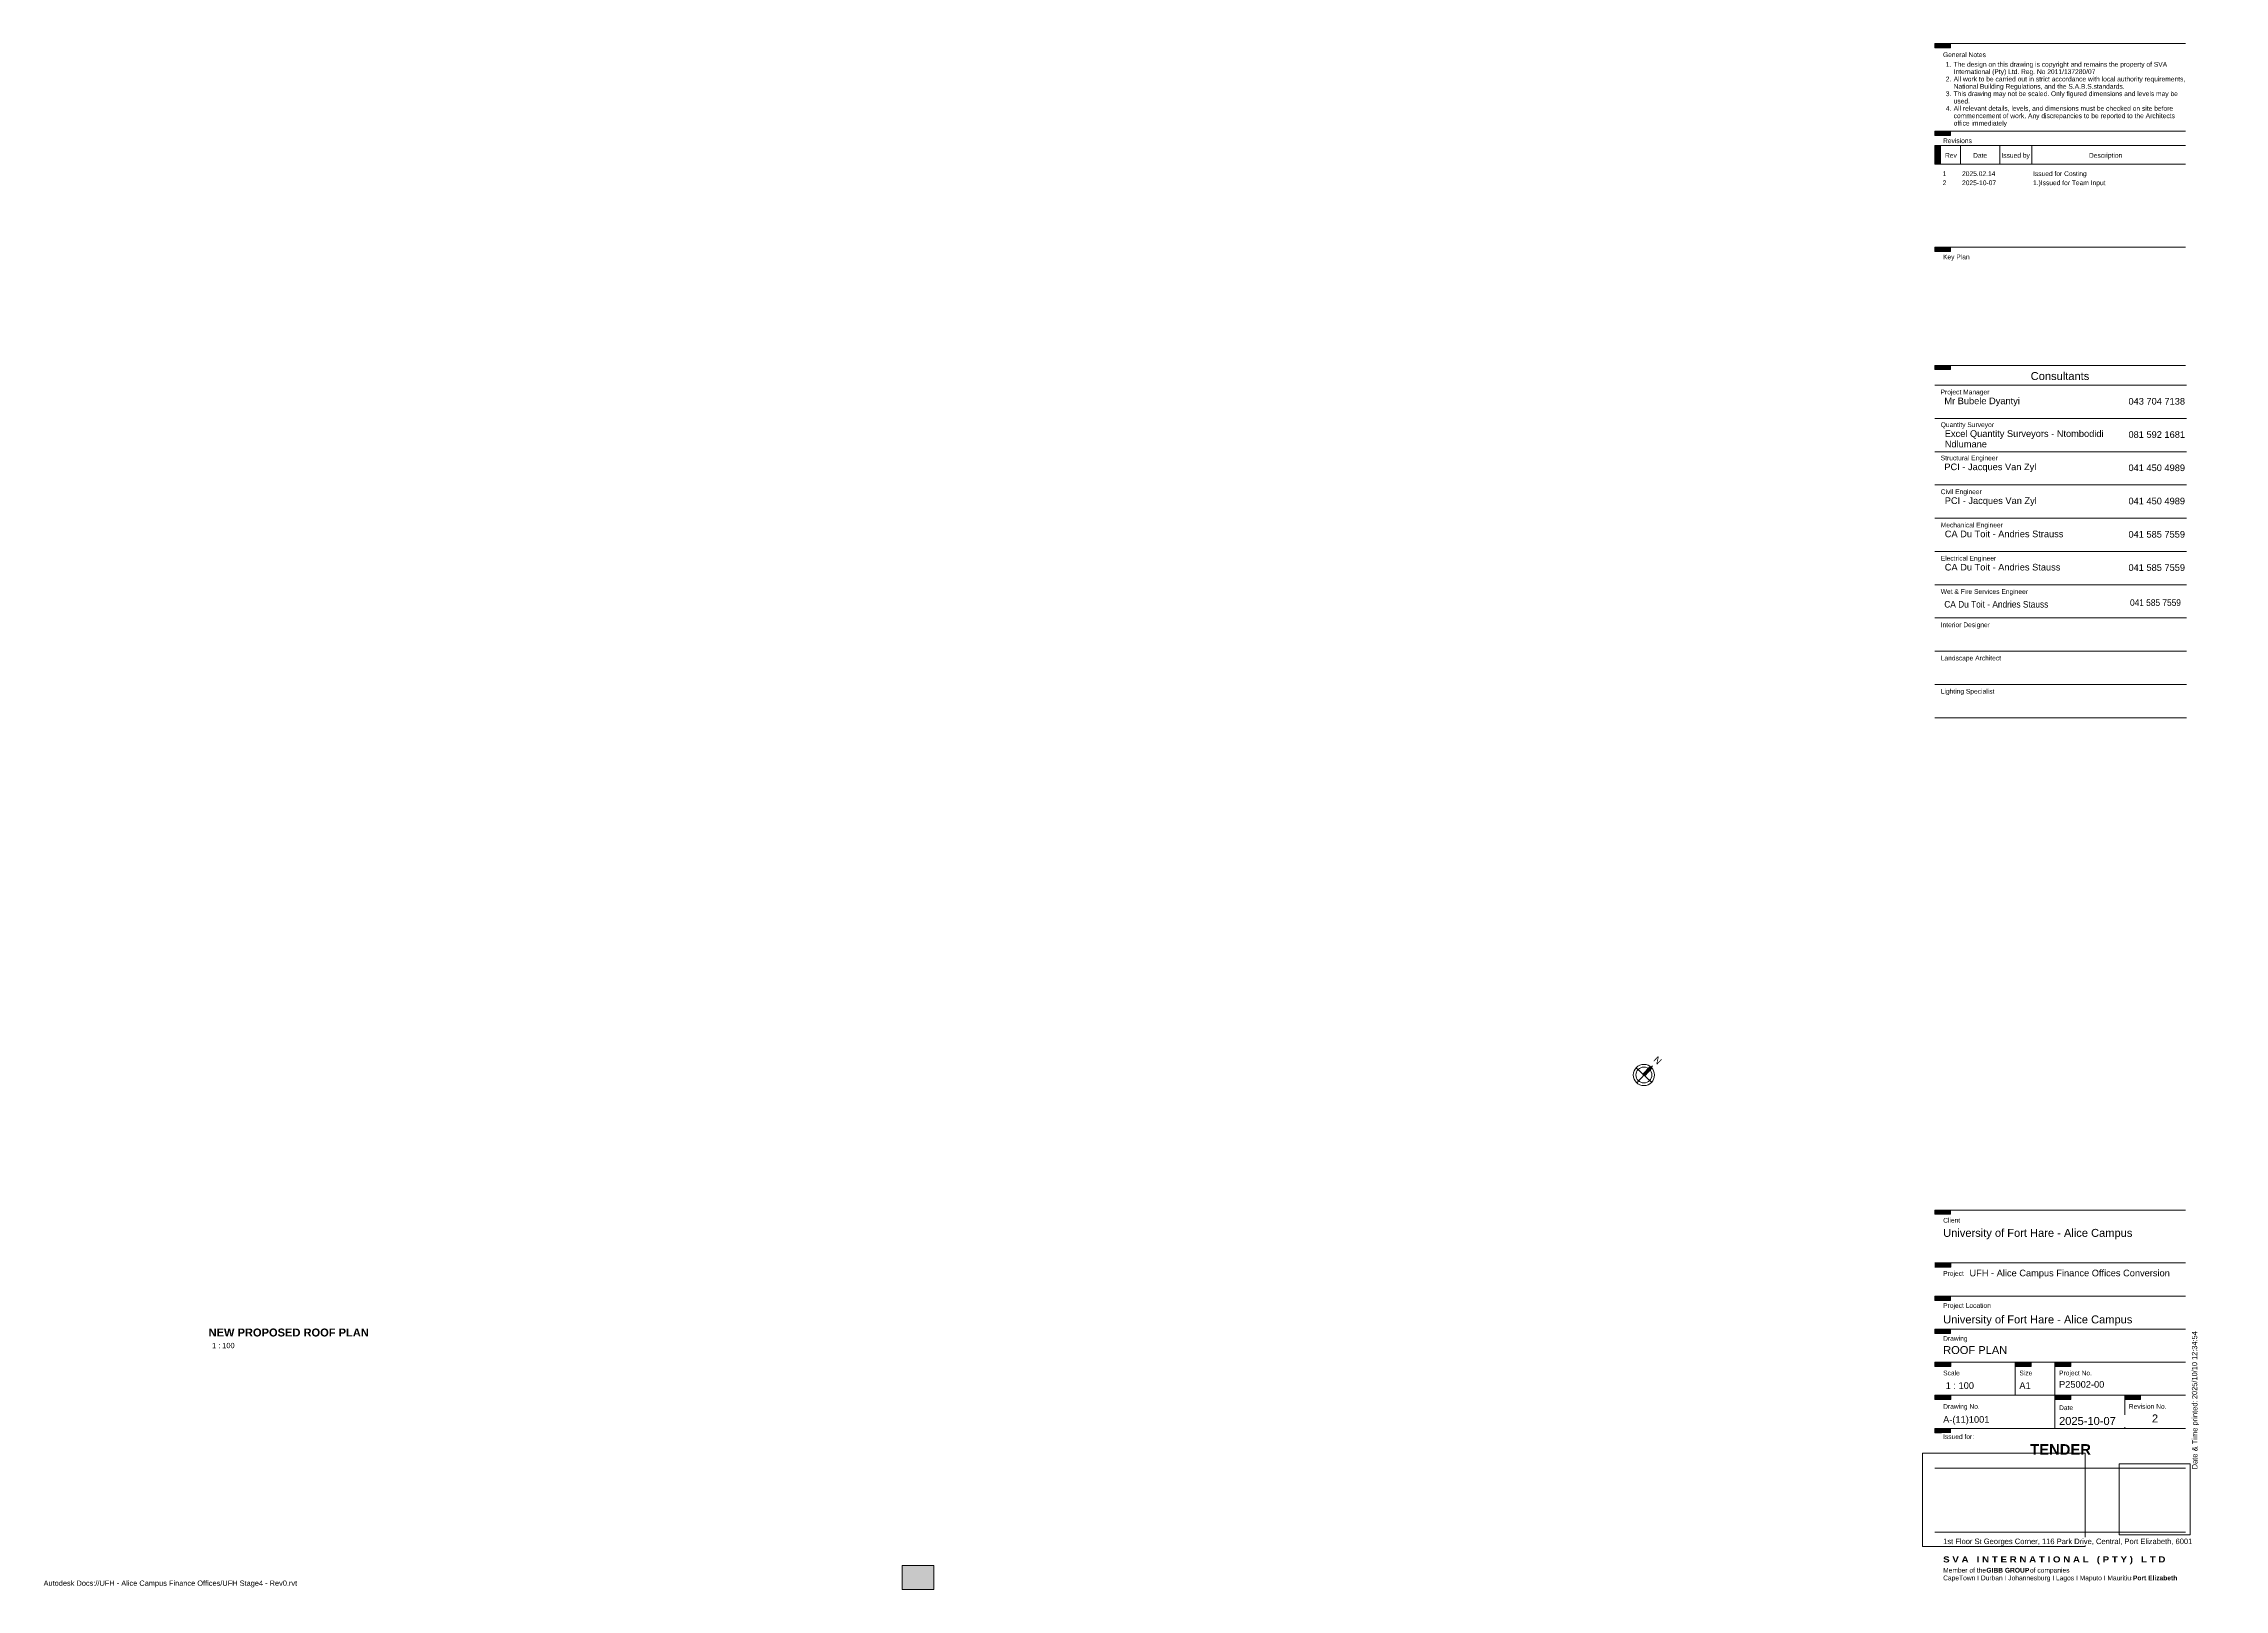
# Paper-space layout 'Layout1' of a CAD drawing. Header units: millimetres. Extents: x -324 to 499, y 0 to 584.
# The model-space entities are those that its viewports show. They can reach past a viewport. Long polylines and large blocks are cut down to what shows.
import ezdxf

# ---------------------------------------------------------------- set-up
doc = ezdxf.new("R2010")
doc.units = ezdxf.units.MM
doc.linetypes.add('Dash', pattern=[6.35, 3.175, -3.175])
for name, color, linetype, lineweight in [('A-ANNO-NOTE', 131, 'Continuous', 5), ('A-ROOF-PATT', 132, 'Dash', 5), ('G-ANNO-SCHD', 231, 'Continuous', 5), ('G-ANNO-TEXT', 231, 'Continuous', 5), ('G-ANNO-TTLB', 6, 'Continuous', 5)]:
    doc.layers.add(name, color=color, linetype=linetype, lineweight=lineweight)
doc.styles.add('Arial Black_B', font='ariblk.ttf', dxfattribs={"height": 2.3})
doc.styles.add('Arial_10', font='arial.ttf', dxfattribs={"width": 0.9, "height": 2.5})
doc.styles.add('Arial_5', font='arial.ttf', dxfattribs={"height": 1.8})
doc.styles.add('Arial_6', font='arial.ttf', dxfattribs={"width": 0.85, "height": 2.094159})
doc.styles.add('Arial_7', font='arial.ttf', dxfattribs={"height": 3})
doc.styles.add('Arial_8', font='arial.ttf', dxfattribs={"height": 2.5})
doc.styles.add('Arial_9', font='arial.ttf', dxfattribs={"height": 2})
doc.styles.add('Arial_B', font='arialbd.ttf', dxfattribs={"height": 4})
doc.styles.add('Arial_B_1', font='arialbd.ttf', dxfattribs={"height": 1.8})
doc.styles.add('Arial_B_2', font='arialbd.ttf', dxfattribs={"height": 3})
picture_1 = doc.add_image_def('image1.png', size_in_pixel=(300, 300))
picture_2 = doc.add_image_def('image2.jpg', size_in_pixel=(2000, 1147))

# ---------------------------------------------------------------- blocks, each defined once
blk = doc.blocks.new('SVA_A1 Technical Side Title - A1 Default-1456030-ROOF PLAN')
at = {"layer": 'G-ANNO-TTLB'}
for points in [[(390.1, 584), (396.02, 584), (396.02, 582.4), (390.1, 582.4)], [(390.1, 550.88), (396.02, 550.88), (396.02, 549.28), (390.1, 549.28)], [(390.1, 545.46), (392.2, 545.46), (392.2, 538.44), (390.1, 538.44)], [(390.1, 507.06), (396.02, 507.06), (396.02, 505.44), (390.1, 505.44)], [(390.1, 462.44), (396.02, 462.44), (396.02, 460.84), (390.1, 460.84)], [(390.1, 143.33), (396.02, 143.33), (396.02, 141.7), (390.1, 141.7)], [(390.19, 123.33), (396.1, 123.33), (396.1, 121.7), (390.19, 121.7)], [(390.1, 110.83), (396.02, 110.83), (396.02, 109.2), (390.1, 109.2)], [(390.1, 98.33), (396.02, 98.33), (396.02, 96.7), (390.1, 96.7)], [(390.1, 85.83), (396.1, 85.83), (396.1, 84.2), (390.1, 84.2)], [(420.42, 85.83), (426.42, 85.83), (426.42, 84.2), (420.42, 84.2)], [(435.42, 85.83), (441.42, 85.83), (441.42, 84.2), (435.42, 84.2)], [(390.1, 73.33), (396.1, 73.33), (396.1, 71.7), (390.1, 71.7)], [(435.42, 73.33), (441.42, 73.33), (441.42, 71.7), (435.42, 71.7)], [(461.83, 73.33), (467.83, 73.33), (467.83, 71.7), (461.83, 71.7)], [(390.1, 60.83), (396.02, 60.83), (396.02, 59.2), (390.1, 59.2)]]:
    blk.add_hatch(color=256, dxfattribs=at).paths.add_polyline_path(points)
for p, q in [((390.1, 584), (484.81, 584)), ((484.81, 584), (390.1, 584)), ((390.1, 584), (390.1, 582.4)), ((396.02, 584), (390.1, 584)), ((390.1, 582.4), (396.02, 582.4)), ((396.02, 582.4), (396.02, 584)), ((390.1, 550.88), (484.81, 550.88)), ((390.1, 550.88), (390.1, 549.28)), ((396.02, 550.88), (390.1, 550.88)), ((390.1, 549.28), (396.02, 549.28)), ((390.1, 545.46), (392.2, 545.46)), ((390.1, 545.46), (390.1, 538.44)), ((392.2, 545.46), (390.1, 545.46)), ((392.2, 545.46), (392.2, 538.44)), ((392.2, 545.46), (484.81, 545.46)), ((392.2, 538.44), (392.2, 545.46)), ((396.02, 549.28), (396.02, 550.88)), ((399.84, 538.44), (399.84, 545.46)), ((414.7, 538.44), (414.7, 545.46)), ((426.77, 538.44), (426.77, 545.46)), ((392.2, 538.44), (390.1, 538.44)), ((390.1, 538.44), (392.2, 538.44)), ((392.2, 538.44), (484.81, 538.44)), ((484.81, 507.06), (390.1, 507.06)), ((390.1, 507.06), (390.1, 505.44)), ((396.02, 507.06), (390.1, 507.06)), ((390.1, 505.44), (396.02, 505.44)), ((390.1, 505.44), (396.02, 505.44)), ((396.02, 505.44), (396.02, 507.06)), ((396.02, 505.44), (396.02, 507.06)), ((390.1, 462.44), (484.81, 462.44)), ((390.1, 462.44), (390.1, 460.84)), ((396.02, 462.44), (390.1, 462.44)), ((396.02, 460.84), (396.02, 462.44)), ((390.1, 460.84), (396.02, 460.84)), ((390.1, 454.96), (485.1, 454.96)), ((390.1, 442.4), (485.1, 442.4)), ((390.1, 429.83), (485.1, 429.83)), ((390.1, 417.27), (485.1, 417.27)), ((390.1, 404.7), (485.1, 404.7)), ((390.1, 392.14), (485.1, 392.14)), ((390.1, 379.57), (485.1, 379.57)), ((390.1, 367.01), (485.1, 367.01)), ((390.1, 354.44), (485.1, 354.44)), ((390.1, 341.88), (485.1, 341.88)), ((485.1, 329.31), (390.1, 329.31)), ((390.1, 329.31), (485.1, 329.31)), ((484.81, 143.33), (390.1, 143.33)), ((390.1, 143.33), (390.1, 141.7)), ((396.02, 143.33), (390.1, 143.33)), ((390.1, 141.7), (396.02, 141.7)), ((390.1, 141.7), (396.02, 141.7)), ((396.02, 141.7), (396.02, 143.33)), ((396.02, 141.7), (396.02, 143.33)), ((390.1, 123.33), (484.81, 123.33)), ((390.1, 121.7), (396.02, 121.7)), ((390.19, 123.33), (390.19, 121.7)), ((396.1, 123.33), (390.19, 123.33)), ((390.19, 121.7), (396.1, 121.7)), ((396.02, 121.7), (396.02, 123.33)), ((396.1, 121.7), (396.1, 123.33)), ((390.1, 110.83), (484.81, 110.83)), ((390.1, 110.83), (390.1, 109.2)), ((396.02, 110.83), (390.1, 110.83)), ((390.1, 109.2), (396.02, 109.2)), ((390.1, 109.2), (396.02, 109.2)), ((396.02, 109.2), (396.02, 110.83)), ((396.02, 109.2), (396.02, 110.83)), ((390.1, 98.33), (484.81, 98.33)), ((390.1, 98.33), (390.1, 96.7)), ((396.02, 98.33), (390.1, 98.33)), ((390.1, 96.7), (396.02, 96.7)), ((390.1, 96.7), (396.02, 96.7)), ((396.02, 96.7), (396.02, 98.33)), ((396.02, 96.7), (396.02, 98.33)), ((390.1, 85.83), (484.81, 85.83)), ((390.1, 85.83), (390.1, 84.2)), ((396.1, 85.83), (390.1, 85.83)), ((390.1, 84.2), (396.1, 84.2)), ((390.1, 84.2), (396.1, 84.2)), ((396.1, 84.2), (396.1, 85.83)), ((396.1, 84.2), (396.1, 85.83)), ((420.42, 73.33), (420.42, 85.83)), ((420.42, 85.83), (420.42, 84.2)), ((426.42, 85.83), (420.42, 85.83)), ((420.42, 84.2), (426.42, 84.2)), ((420.42, 84.2), (426.42, 84.2)), ((426.42, 84.2), (426.42, 85.83)), ((426.42, 84.2), (426.42, 85.83)), ((435.42, 60.83), (435.42, 85.83)), ((435.42, 85.83), (435.42, 84.2)), ((441.42, 85.83), (435.42, 85.83)), ((435.42, 84.2), (441.42, 84.2)), ((435.42, 84.2), (441.42, 84.2)), ((441.42, 84.2), (441.42, 85.83)), ((441.42, 84.2), (441.42, 85.83)), ((390.1, 73.33), (484.81, 73.33)), ((390.1, 73.33), (390.1, 71.7)), ((396.1, 73.33), (390.1, 73.33)), ((390.1, 71.7), (396.1, 71.7)), ((390.1, 71.7), (396.1, 71.7)), ((396.1, 71.7), (396.1, 73.33)), ((396.1, 71.7), (396.1, 73.33)), ((435.42, 73.33), (435.42, 71.7)), ((441.42, 73.33), (435.42, 73.33)), ((435.42, 71.7), (441.42, 71.7)), ((435.42, 71.7), (441.42, 71.7)), ((441.42, 71.7), (441.42, 73.33)), ((441.42, 71.7), (441.42, 73.33)), ((461.83, 60.83), (461.83, 73.33)), ((461.83, 73.33), (461.83, 71.7)), ((467.83, 73.33), (461.83, 73.33)), ((461.83, 71.7), (467.83, 71.7)), ((461.83, 71.7), (467.83, 71.7)), ((467.83, 71.7), (467.83, 73.33)), ((467.83, 71.7), (467.83, 73.33)), ((484.81, 60.83), (390.1, 60.83)), ((390.1, 60.83), (390.1, 59.2)), ((396.02, 60.83), (390.1, 60.83)), ((390.1, 59.2), (396.02, 59.2)), ((390.1, 59.2), (396.02, 59.2)), ((396.02, 59.2), (396.02, 60.83)), ((396.02, 59.2), (396.02, 60.83)), ((390.1, 45.83), (484.81, 45.83)), ((390.1, 21.59), (484.81, 21.59))]:
    blk.add_line(p, q, dxfattribs=at)
at = {"layer": 'G-ANNO-TTLB', "insert": (394.23, 577.07), "char_height": 1.8, "width": 3.6087, "attachment_point": 1, "style": 'Arial_5', "bg_fill": 3, "box_fill_scale": 1.25, "bg_fill_color": 256, "bg_fill_true_color": 13158600, "bg_fill_transparency": 0}
blk.add_mtext('1.', dxfattribs=at)
at = {"layer": 'G-ANNO-TTLB', "attachment_point": 1}
for s, insert, char_height, width, style in [('Consultants', (426.31, 459.91), 3, 27.2574, 'Arial_7'), ('TENDER', (426.1, 54.88), 4, 27.9789, 'Arial_B'), ('S V A   I N T E R N A T I O N A L   ( P T Y )   L T D ', (393.23, 12.48), 2.3, 102.9367, 'Arial Black_B')]:
    blk.add_mtext(s, dxfattribs=dict(at, insert=insert, char_height=char_height, width=width, style=style))
at = {"layer": 'G-ANNO-TTLB'}
image = blk.add_image(picture_2, insert=(385.48, 16.26), size_in_units=(61.42, 35.22), dxfattribs=at)
image.dxf.flags = 7
image = blk.add_image(picture_1, insert=(459.72, 20.59), size_in_units=(26.84, 26.84), dxfattribs=at)
image.dxf.flags = 7
at = {"layer": 'G-ANNO-TTLB', "attachment_point": 1, "bg_fill": 3, "box_fill_scale": 1.25, "bg_fill_color": 256, "bg_fill_true_color": 13158600, "bg_fill_transparency": 0}
for s, insert, char_height, width, style in [('2.', (394.23, 571.52), 1.8, 3.6087, 'Arial_5'), ('Key Plan', (393.18, 504.32), 1.8, 11.6245, 'Arial_5'), ('Project Manager', (392.26, 453.28), 1.8, 21.7257, 'Arial_5'), ('Quantity Surveyor', (392.32, 440.92), 1.8, 23.2489, 'Arial_5'), ('Structural Engineer', (392.32, 428.36), 1.8, 25.173, 'Arial_5'), ('Civil Engineer', (392.32, 415.59), 1.8, 17.7975, 'Arial_5'), ('Mechanical Engineer', (392.32, 403.02), 1.8, 27.4177, 'Arial_5'), ('Electrical Engineer', (392.32, 390.46), 1.8, 24.2911, 'Arial_5'), ('Wet & Fire Services Engineer', (392.32, 377.89), 1.8, 38.481, 'Arial_5'), ('Interior Designer', (392.32, 365.33), 1.8, 21.4852, 'Arial_5'), ('Landscape Architect', (392.32, 352.76), 1.8, 26.7764, 'Arial_5'), ('Lighting Specialist', (392.32, 340.2), 1.8, 23.4894, 'Arial_5'), ('Client', (393.23, 140.35), 1.8, 7.3755, 'Arial_5'), ('Project', (393.23, 120.26), 1.8, 9.2996, 'Arial_5'), ('Project Location', (393.23, 108.15), 1.8, 21.3249, 'Arial_5'), ('Drawing', (393.23, 95.72), 1.8, 10.8228, 'Arial_5'), ('Scale', (393.23, 82.66), 1.8, 7.2954, 'Arial_5'), ('Size', (422.02, 82.66), 1.8, 5.6118, 'Arial_5'), ('Project No.', (437.02, 82.66), 1.8, 14.751, 'Arial_5'), ('Drawing No.', (393.23, 70.02), 1.8, 16.2743, 'Arial_5'), ('Date', (437.02, 69.53), 1.8, 6.173, 'Arial_5'), ('Revision No.', (463.37, 70.02), 1.8, 16.5148, 'Arial_5'), ('Issued for:', (393.18, 58.62), 1.8, 13.6287, 'Arial_5'), ('1st Floor St Georges Corner, 116 Park Drive, Central, Port Elizabeth, 6001', (393.23, 19.2), 2.0942, 101.9426, 'Arial_6'), ('Member of the ', (393.23, 8.14), 1.8, 19.8017, 'Arial_5')]:
    blk.add_mtext(s, dxfattribs=dict(at, insert=insert, char_height=char_height, width=width, style=style))
at = {"layer": 'G-ANNO-TTLB', "insert": (487.21, 45.33), "char_height": 2.0942, "width": 28.3477, "attachment_point": 1, "rotation": 90, "style": 'Arial_6', "bg_fill": 3, "box_fill_scale": 1.25, "bg_fill_color": 256, "bg_fill_true_color": 13158600, "bg_fill_transparency": 0}
blk.add_mtext('Date & Time printed:', dxfattribs=at)
at = {"layer": 'G-ANNO-TTLB', "char_height": 1.8, "attachment_point": 1, "bg_fill": 3, "box_fill_scale": 1.25, "bg_fill_color": 256, "bg_fill_true_color": 13158600, "bg_fill_transparency": 0}
for s, insert, width, style in [('The design on this drawing is copyright and remains the property of SVA ', (397.21, 577.07), 95, 'Arial_5'), ('3.', (394.23, 565.96), 3.6087, 'Arial_5'), ('GIBB GROUP ', (409.56, 8.14), 19.962, 'Arial_B_1')]:
    blk.add_mtext(s, dxfattribs=dict(at, insert=insert, width=width, style=style))
at = {"layer": 'G-ANNO-TTLB', "char_height": 1.8, "attachment_point": 1, "style": 'Arial_5', "bg_fill": 3, "box_fill_scale": 1.25, "bg_fill_color": 256, "bg_fill_true_color": 13158600, "bg_fill_transparency": 0}
for s, insert, width in [('International (Pty) Ltd. Reg. No 2011/137280/07', (397.21, 574.3), 62.9325), ('4.', (394.23, 560.41), 3.6087), ('of companies', (426.03, 8.14), 17.557)]:
    blk.add_mtext(s, dxfattribs=dict(at, insert=insert, width=width))
for s, insert, width in [('General Notes', (393.18, 580.7), 18.8397), ('All work to be carried out in strict accordance with local authority requirements, ', (397.21, 571.52), 101.8143), ('CapeTown I Durban I Johannesburg I Lagos I Maputo I Mauritius I ', (393.23, 5.23), 86.9029)]:
    blk.add_mtext(s, dxfattribs=dict(at, insert=insert, width=width))
at = {"layer": 'G-ANNO-TTLB', "char_height": 1.8, "attachment_point": 1, "bg_fill": 3, "box_fill_scale": 1.25, "bg_fill_color": 256, "bg_fill_true_color": 13158600, "bg_fill_transparency": 0}
for s, insert, width, style in [('National Building Regulations, and the S.A.B.S.standards.', (397.21, 568.74), 75.3586, 'Arial_5'), ('Port Elizabeth ', (464.93, 5.23), 20.6034, 'Arial_B_1')]:
    blk.add_mtext(s, dxfattribs=dict(at, insert=insert, width=width, style=style))
at = {"layer": 'G-ANNO-TTLB', "insert": (397.21, 565.96), "char_height": 1.8, "width": 99.0084, "attachment_point": 1, "style": 'Arial_5', "bg_fill": 3, "box_fill_scale": 1.25, "bg_fill_color": 256, "bg_fill_true_color": 13158600, "bg_fill_transparency": 0}
blk.add_mtext('This drawing may not be scaled. Only figured dimensions and levels may be ', dxfattribs=at)
at = {"layer": 'G-ANNO-TTLB', "insert": (397.21, 563.18), "char_height": 1.8, "width": 7.2152, "attachment_point": 1, "style": 'Arial_5', "bg_fill": 3, "box_fill_scale": 1.25, "bg_fill_color": 256, "bg_fill_true_color": 13158600, "bg_fill_transparency": 0}
blk.add_mtext('used.', dxfattribs=at)
at = {"layer": 'G-ANNO-TTLB', "insert": (397.21, 560.41), "char_height": 1.8, "width": 96.6835, "attachment_point": 1, "style": 'Arial_5', "bg_fill": 3, "box_fill_scale": 1.25, "bg_fill_color": 256, "bg_fill_true_color": 13158600, "bg_fill_transparency": 0}
blk.add_mtext('All relevant details, levels, and dimensions must be checked on site before ', dxfattribs=at)
at = {"layer": 'G-ANNO-TTLB', "insert": (397.21, 557.63), "char_height": 1.8, "width": 98.7679, "attachment_point": 1, "style": 'Arial_5', "bg_fill": 3, "box_fill_scale": 1.25, "bg_fill_color": 256, "bg_fill_true_color": 13158600, "bg_fill_transparency": 0}
blk.add_mtext('commencement of work. Any discrepancies to be reported to the Architects ', dxfattribs=at)
at = {"layer": 'G-ANNO-TTLB', "insert": (397.21, 554.85), "char_height": 1.8, "width": 23.0886, "attachment_point": 1, "style": 'Arial_5', "bg_fill": 3, "box_fill_scale": 1.25, "bg_fill_color": 256, "bg_fill_true_color": 13158600, "bg_fill_transparency": 0}
blk.add_mtext('office immediately', dxfattribs=at)
at = {"layer": 'G-ANNO-TTLB', "insert": (393.18, 548.2), "char_height": 1.8, "width": 12.5063, "attachment_point": 1, "style": 'Arial_5', "bg_fill": 3, "box_fill_scale": 1.25, "bg_fill_color": 256, "bg_fill_true_color": 13158600, "bg_fill_transparency": 0}
blk.add_mtext('Revisions', dxfattribs=at)
blk = doc.blocks.new('SVA_North Arrow small - North Arrow-603845-ROOF PLAN')
at = {"layer": 'A-ANNO-NOTE'}
h = blk.add_hatch(color=256, dxfattribs=at)
edge = h.paths.add_edge_path()
edge.add_line((0.5, -14.97), (-0.5, -14.97))
edge.add_line((-0.5, -14.97), (-0.5, -11.03))
edge.add_arc((0.05, -18.01), 7, 86.32148, 94.51379, ccw=False)
edge.add_line((0.5, -11.03), (0.5, -14.97))
for p, q in [((-4, -14.97), (4, -14.97)), ((-4, -14.97), (4, -14.97)), ((-0.5, -11.03), (-0.5, -14.97)), ((-0.5, -14.97), (0.5, -14.97)), ((0, -10.19), (0, -18.97)), ((0.5, -14.97), (0.5, -11.03))]:
    blk.add_line(p, q, dxfattribs=at)
for radius in [4, 3]:
    blk.add_circle((0, -14.97), radius, dxfattribs=at)
blk.add_arc((0.05, -18.01), 7, 86.32148, 94.51379, dxfattribs=at)
at = {"layer": 'A-ANNO-NOTE', "insert": (-1.26, -6.15), "char_height": 2.5, "width": 3.0464, "attachment_point": 1, "style": 'Arial_8', "bg_fill": 3, "box_fill_scale": 1.25, "bg_fill_color": 256, "bg_fill_true_color": 13158600, "bg_fill_transparency": 0}
blk.add_mtext('N', dxfattribs=at)

msp = doc.modelspace()

# ---------------------------------------------------------------- hatches: boundary and pattern name
at = {"layer": 'A-ROOF-PATT', "linetype": 'Continuous'}
h = msp.add_hatch(dxfattribs=at)
h.set_pattern_fill('FP_9', color=256, style=0, pattern_type=2)
h.set_pattern_definition([(90, (38.33, 0), (-145.741, 323.85), [76.2, -63.5, 88.9, -38.1, -165.1]), (90, (38.33, 0), (-145.741, 323.85), [-266.7, 114.3, -50.8]), (90, (32.26, 76.2), (-145.741, 323.85), [63.5, -241.3, 50.8, -76.2]), (90, (47.44, 228.6), (-145.741, 323.85), [38.1, -393.7]), (180, (38.33, 0), (-145.741, -107.95), [139.668, -443.295]), (180, (38.33, 76.2), (-145.741, -107.95), [136.632, -446.331]), (180, (38.33, 139.7), (-145.741, -107.95), [127.523, -455.44]), (180, (47.44, 228.6), (-145.741, -107.95), [139.668, -443.295]), (180, (47.44, 266.7), (-145.741, -107.95), [139.668, -443.295]), (180, (38.33, 381), (-145.741, -107.95), [133.596, -449.368])])
h.paths.add_polyline_path([(526.4, -10860.3), (526.4, 1683.8), (-5745.6, -4588.2), (-128.6, -10205.2)])

psp = doc.layouts.get("Layout1")

# ---------------------------------------------------------------- block references
at = {"layer": 'A-ANNO-NOTE', "rotation": 317}
psp.add_blockref('SVA_North Arrow small - North Arrow-603845-ROOF PLAN', (290.4, 205.29), dxfattribs=at)
at = {"layer": 'G-ANNO-TTLB'}
psp.add_blockref('SVA_A1 Technical Side Title - A1 Default-1456030-ROOF PLAN', (0, 0), dxfattribs=at)

# ---------------------------------------------------------------- texts
at = {"layer": 'G-ANNO-TTLB', "attachment_point": 1}
for s, insert, char_height, width, style in [('NEW PROPOSED ROOF PLAN', (-262.02, 98.55), 3, 74.2363, 'Arial_B_2'), (' 1 : 100', (-261.51, 93.13), 2, 11.5443, 'Arial_9')]:
    psp.add_mtext(s, dxfattribs=dict(at, insert=insert, char_height=char_height, width=width, style=style))
at = {"layer": 'G-ANNO-TTLB', "insert": (-324.35, 3.35), "char_height": 2, "width": 114.4439, "attachment_point": 1, "line_spacing_factor": 0.941778, "style": 'Arial_9'}
psp.add_mtext('Autodesk Docs://UFH - Alice Campus Finance Offices/UFH Stage4 - Rev0.rvt', dxfattribs=at)

# ---------------------------------------------------------------- viewports
at = {"layer": '0'}
psp.add_viewport(center=(6, 4.5), size=(12, 9), view_center_point=(6, 4.5), view_height=12, dxfattribs=at)

# ---------------------------------------------------------------- next in the draw order: texts
at = {"layer": 'G-ANNO-SCHD', "char_height": 1.8, "line_spacing_factor": 0.941778, "style": 'Arial_5'}
for s, insert, width, attachment_point in [('1', (393.03, 535.77), 1.6748, 1), ('Rev', (396.16, 542.67), 5.3548, 2), ('2025.02.14', (400.37, 535.77), 15.0729, 1), ('Date', (407.2, 542.67), 6.3465, 2), ('Issued by', (420.6, 542.67), 12.8031, 2), ('Issued for Costing', (427.18, 535.77), 24.218, 1), ('Description', (454.61, 542.67), 15.0068, 2), ('2', (393.03, 532.32), 1.6748, 1), ('2025-10-07', (400.37, 532.32), 15.3814, 1), ('1.)Issued for Team Input', (427.18, 532.32), 32.7461, 1)]:
    psp.add_mtext(s, dxfattribs=dict(at, insert=insert, width=width, attachment_point=attachment_point))
at = {"layer": 'G-ANNO-TEXT', "color": 7, "char_height": 2.5, "attachment_point": 1, "style": 'Arial_10'}
for s, insert, width in [('CA Du Toit - Andries Stauss', (393.66, 373.43), 47.4759), ('041 585 7559', (463.82, 374.06), 23.0886)]:
    psp.add_mtext(s, dxfattribs=dict(at, insert=insert, width=width))
at = {"layer": 'G-ANNO-TTLB', "char_height": 2.5, "attachment_point": 1, "style": 'Arial_8'}
for s, insert, width in [('Mr Bubele Dyantyi', (393.69, 450.27), 33.9114), ('043 704 7138', (463.24, 450.12), 25.654), ('Excel Quantity Surveyors - Ntombodidi', (393.85, 437.91), 72.0717), ('081 592 1681', (463.24, 437.56), 25.654), ('Ndlumane', (393.85, 433.95), 19), ('PCI - Jacques Van Zyl', (393.69, 425.35), 41.9283), ('041 450 4989', (463.24, 424.99), 25.654), ('PCI - Jacques Van Zyl', (393.85, 412.58), 41.9283), ('041 450 4989', (463.24, 412.43), 25.654), ('CA Du Toit - Andries Strauss', (393.85, 400.01), 54.1941), ('041 585 7559', (463.24, 399.86), 25.654), ('CA Du Toit - Andries Stauss', (393.85, 387.45), 52.751), ('041 585 7559', (463.24, 387.3), 25.654)]:
    psp.add_mtext(s, dxfattribs=dict(at, insert=insert, width=width))
at = {"layer": 'G-ANNO-TTLB', "attachment_point": 1, "bg_fill": 3, "box_fill_scale": 1.25, "bg_fill_color": 256, "bg_fill_true_color": 13158600, "bg_fill_transparency": 0}
for s, insert, char_height, width, style in [('University of Fort Hare - Alice Campus', (393.23, 136.19), 3, 87.9451, 'Arial_7'), ('UFH - Alice Campus Finance Offices Conversion', (403.18, 120.77), 2.5, 91.232, 'Arial_8'), ('University of Fort Hare - Alice Campus', (393.23, 103.49), 3, 87.9451, 'Arial_7'), ('ROOF PLAN', (393.23, 91.93), 3, 29.7426, 'Arial_7'), (' 1 : 100', (393.23, 78.25), 2.5, 14.1097, 'Arial_8'), ('A1', (422.02, 78.25), 2.5, 5.1308, 'Arial_8'), ('P25002-00', (437.02, 78.7), 2.5, 20.5232, 'Arial_8'), ('A-(11)1001', (393.23, 65.45), 2.5, 21.0844, 'Arial_8'), ('2', (472.1, 66.08), 3, 2.8861, 'Arial_7'), ('2025-10-07', (437.02, 65.13), 3, 26.4557, 'Arial_7')]:
    psp.add_mtext(s, dxfattribs=dict(at, insert=insert, char_height=char_height, width=width, style=style))
at = {"layer": 'G-ANNO-TTLB', "insert": (487.2, 97.54), "char_height": 2, "width": 30.7044, "attachment_point": 3, "rotation": 90, "line_spacing_factor": 0.941778, "style": 'Arial_9'}
psp.add_mtext('2025/10/10 12:34:54', dxfattribs=at)

doc.saveas('drawing.dxf')
